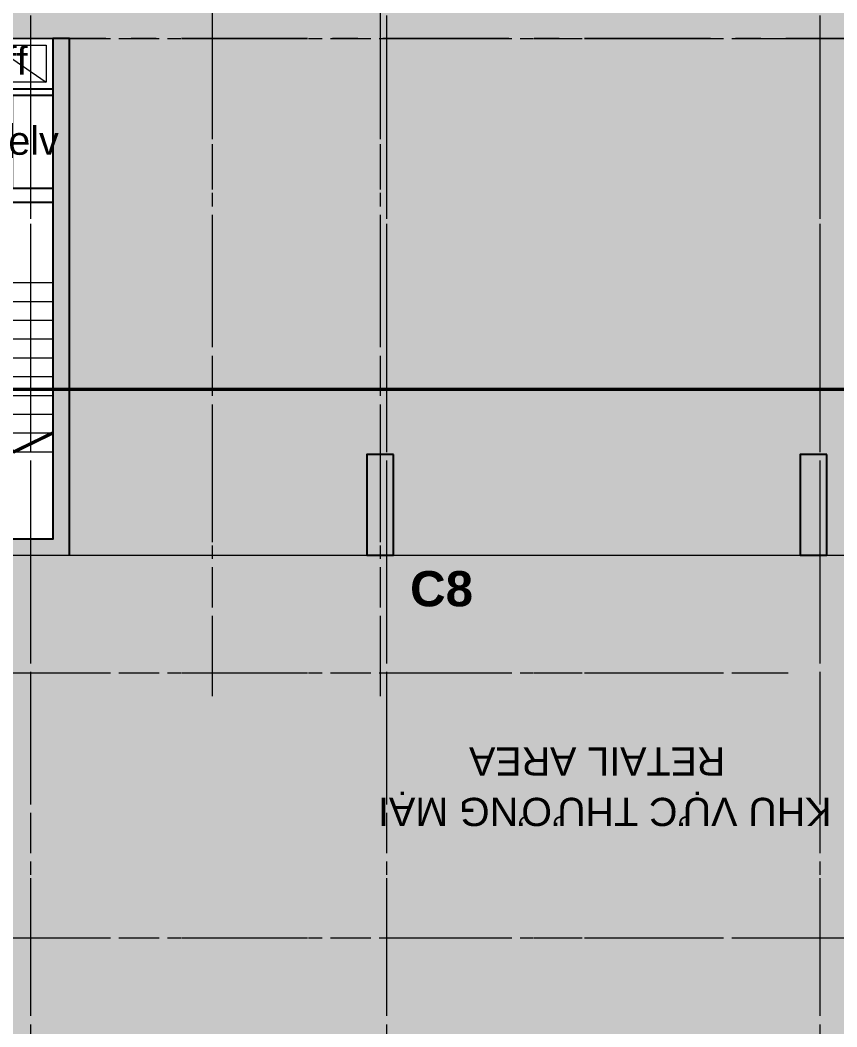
# Model space of a CAD drawing. Header units: millimetres. Extents: x -100356 to 314685, y 446 to 1273965.
# Drawn here: x 45830 to 57989, y 607181 to 622176 of the extents above; entities that cross this region are included whole.
import ezdxf
from ezdxf.xclip import XClip

# ---------------------------------------------------------------- set-up
doc = ezdxf.new("R2010")
doc.units = ezdxf.units.MM
doc.header["$XCLIPFRAME"] = 2
for name, pattern in [('20180221 BF$0$Core - tb$0$HIDDEN', [0.375, 0.25, -0.125]), ('CENTER', [2, 1.25, -0.25, 0.25, -0.25]), ('CENTER2', [28.574999999999996, 19.05, -3.174999999999999, 3.174999999999999, -3.174999999999999]), ('Core - tb$0$HIDDEN', [0.375, 0.25, -0.125]), ('gf$0$CENTER2', [28.574999999999996, 19.05, -3.174999999999999, 3.174999999999999, -3.174999999999999]), ('gf$0$Kume - Grid Line', [10.5, 5.999999999999999, -1.25, 2, -1.25]), ('Kume - Grid Line', [10.5, 5.999999999999999, -1.25, 2, -1.25])]:
    doc.linetypes.add(name, pattern=pattern)
for name, color, linetype, lineweight in [('20180330-Ascent Plaza-TP-Ban ve so bo$0$KÍNH', 150, 'Continuous', 9), ('@ color hatch', 7, 'Continuous', 13), ('@LOUVER', 35, 'Continuous', 13), ('A-_ANOT----_D', 7, 'Continuous', 5), ('A.Axis', 251, 'CENTER2', 13), ('A.Concrete', 7, 'Continuous', 25), ('A1 - dp$0$TUONG 2', 2, 'Continuous', 25), ('Core - tb$0$1-thaythuong', 9, 'Continuous', 13), ('Core - tb$0$A.Concrete', 7, 'Continuous', 25), ('Core - tb$0$A.Thin', 8, 'Continuous', 13), ('Core - tb$0$A.Wall', 2, 'Continuous', 25), ('gf$0$A.Axis', 251, 'gf$0$CENTER2', 13), ('Hatch-wall', 251, 'Continuous', 5), ('LC.HA', 250, 'Continuous', 9), ('LGI', 250, 'CENTER', 9), ('luoicot', 30, 'Continuous', 13), ('setback', 1, 'Continuous', 13), ('TEXT', 6, 'Continuous', 20), ('Text 35', 250, 'Continuous', 15), ('TXT', 1, 'Continuous', 25)]:
    doc.layers.add(name, color=color, linetype=linetype, lineweight=lineweight)
doc.layers.add('STR', color=7, linetype='Continuous')
doc.styles.add('ARIAL', font='Font - TrueType - Arial Bold.ttf')
doc.styles.add('VnArial', font='Font - TrueType - Arial.ttf')

# ---------------------------------------------------------------- blocks, each defined once
blk = doc.blocks.new('X-GRID')
at = {"layer": 'LGI', "ltscale": 1500}
for p, q in [((-25499.99999999988, 49486.83894699794), (-25500, -7272.6262176158)), ((-19049.99999999977, 49486.83894699792), (-19049.99999999988, -7272.626217615814)), ((-13749.99999999977, 49486.83894699792), (-13749.99999999988, -7272.626217615829)), ((5008.778208642208, 24500.00148243189), (-57318.59826279094, 24500.00148243203)), ((-18950, -7272.626217615822), (-18950, 20900.00001149947)), ((-16450, -7272.626217615829), (-16450, 20900.00001149945)), ((5008.778208642208, 20550.00148243189), (-25023.159862431, 20550.00148243194)), ((5008.778208642092, 11099.99999999999), (-57318.59826279094, 11100.00000000015))]:
    blk.add_line(p, q, dxfattribs=at)
blk = doc.blocks.new('A$C60262ED2')
at = {"layer": 'LC.HA'}
h = blk.add_hatch(color=256, dxfattribs=at)
h.dxf.hatch_style = 1
h.paths.add_polyline_path([(26558.79040779045, 34184.06874957168), (26158.79040779045, 34184.06874957168), (26158.79040779045, 32684.06874957168), (26558.79040779045, 32684.06874957168)])
h = blk.add_hatch(color=256, dxfattribs=at)
h.dxf.hatch_style = 1
h.paths.add_polyline_path([(33008.80061917554, 34184.06874957168), (32608.80061917554, 34184.06874957168), (32608.80061917554, 32684.06874957168), (33008.80061917554, 32684.06874957168)])
at = {"layer": 'STR', "ltscale": 1000, "elevation": 6.732036296520924e-05}
for points in [[(26558.79040779045, 34184.06874957168), (26158.79040779045, 34184.06874957168), (26158.79040779045, 32684.06874957168), (26558.79040779045, 32684.06874957168)], [(33008.80061917554, 34184.06874957168), (32608.80061917554, 34184.06874957168), (32608.80061917554, 32684.06874957168), (33008.80061917554, 32684.06874957168)]]:
    blk.add_lwpolyline(points, close=True, dxfattribs=at)
at = {"rotation": 180}
blk.add_blockref('X-GRID', (7408.778555928438, 51484.01189456624, 6.706806565628017e-05), dxfattribs=at)
at = {"layer": 'Text 35', "ltscale": 1000, "style": 'ARIAL'}
blk.add_text('C8', height=525, dxfattribs=at).set_placement((26803.26252901217, 31923.58777909703, 6.732036296520924e-05))
blk = doc.blocks.new('column')
at = {"layer": 'luoicot', "ltscale": 0.5}
blk.add_blockref('A$C60262ED2', (-47108.64113252342, -40383.94843114301, -6.68157683473537e-05), dxfattribs=at)
blk = doc.blocks.new('grid tower')
at = {"layer": 'A.Axis', "linetype": 'Kume - Grid Line', "lineweight": 9, "ltscale": 100}
for p, q in [((16899.79834466649, 38386.77397704031), (16899.79834466637, -18372.69118757348)), ((23349.7983446666, 38386.77397704025), (23349.79834466649, -18372.69118757348)), ((28649.7983446666, 38386.77397704025), (28649.79834466649, -18372.69118757348)), ((48341.18399926659, 13399.9365124742), (-14918.79991812457, 13399.93651247438)), ((23449.79834466637, -18372.69118757348), (23449.79834466637, 9799.935041541816)), ((25949.79834466637, -18372.69118757348), (25949.79834466637, 9799.935041541816)), ((48341.18399926659, 9449.936512474203), (17376.63848223537, 9449.936512474262)), ((48341.18399926648, -0.06496995768975466), (-14918.79991812457, -0.06496995751513168))]:
    blk.add_line(p, q, dxfattribs=at)
blk = doc.blocks.new('new core')
at = {"layer": 'Hatch-wall', "ltscale": 0.5}
h = blk.add_hatch(color=256, dxfattribs=at)
h.dxf.hatch_style = 1
h.paths.add_polyline_path([(-22374.9986287487, -7699.875181937939), (-22374.99882419407, 0.0952758394414559), (-22624.99882419431, 0.0952758394414559), (-22624.99862874893, -7454.875181937939), (-25124.99862874893, -7454.875181937939), (-25324.99862874893, -7454.875181937939), (-25324.99862874893, -7699.875181937939), (-25124.99862874893, -7699.875181937939)])
at = {"layer": '@LOUVER', "ltscale": 0.5, "elevation": -1.009189272984143e-06}
for points in [[(-22624.99879443907, 0.09527583938324824), (-22624.99879443907, -749.9047241606168), (-23624.99879443907, -749.9047241606168), (-23624.99879443907, 0.09527583938324824)], [(-22724.99879443907, -99.90472416061675), (-22724.99879443907, -649.9047241606168), (-23524.99879443907, -649.9047241606168), (-23524.99879443907, -99.90472416061675)], [(-22624.99880191003, -849.9047241606168), (-23224.99880191003, -849.9047241606168), (-23224.99880191003, -2234.872600893257), (-22624.99876560061, -2234.872585163161)]]:
    blk.add_lwpolyline(points, close=True, dxfattribs=at)
blk.add_lwpolyline([(-23524.99879443907, -99.90472416061675), (-22724.99879443907, -649.9047241606168)], dxfattribs=at)
at = {"layer": 'A1 - dp$0$TUONG 2', "ltscale": 0.5, "elevation": -1.009189272984143e-06}
blk.add_lwpolyline([(-22624.99879443907, -849.9047241606168), (-23724.99879443907, -849.9047241606168), (-23724.99879443907, -150.0925360398833), (-25124.99879837659, -150.0925360398833), (-25124.99879837659, 0.09527583938324824), (-23624.99879443907, 0.09527583938324824), (-23624.99879443907, -749.9047241606168), (-22624.99879443907, -749.9047241606168)], dxfattribs=at)
at = {"layer": 'Core - tb$0$1-thaythuong'}
for p, q in [((-25124.99882419431, -3634.872600893257, -7.568919640550567e-07), (-22624.99882419431, -3634.872600893257, -7.568919640550567e-07)), ((-23774.99882419431, -3914.872600893257, -7.568919640550567e-07), (-22624.99882419431, -3914.872600893257, -7.568919640550567e-07)), ((-23774.99882419431, -4194.872600893257, -7.568919640550567e-07), (-22624.99882419431, -4194.872600893257, -7.568919640550567e-07)), ((-23774.99882419431, -4474.872600893257, -7.568919640550567e-07), (-22624.99882419431, -4474.872600893257, -7.568919640550567e-07)), ((-23774.99882419431, -4754.872600893257, -7.568919640550567e-07), (-22624.99882419431, -4754.872600893257, -7.568919640550567e-07)), ((-23774.99882419431, -5034.872600893257, -7.568919640550567e-07), (-22624.99882419431, -5034.872600893257, -7.568919640550567e-07)), ((-23774.99882419431, -5314.872600893257, -7.568919640550567e-07), (-22624.99882419431, -5314.872600893257, -7.568919640550567e-07)), ((-23774.99882419431, -5594.872600893257, -7.568919640550567e-07), (-22624.99882419431, -5594.872600893257, -7.568919640550567e-07)), ((-23774.99882419431, -5874.872600893257, -7.568919640550567e-07), (-22624.99882419431, -5874.872600893257, -7.568919640550567e-07)), ((-23920.9015980002, -6154.872600893257, -7.568919640550567e-07), (-22624.99882419431, -6154.872600893257, -7.568919640550567e-07))]:
    blk.add_line(p, q, dxfattribs=at)
at = {"layer": 'Core - tb$0$A.Concrete', "ltscale": 0.5, "elevation": -1.009189272984143e-06}
blk.add_lwpolyline([(-22374.9986287487, -7699.875181937939), (-22374.99882419407, 0.09527583938324824), (-22624.99882419431, 0.09527583938324824), (-22624.99862874893, -7454.875181937939), (-25124.99862874893, -7454.875181937939), (-25124.99862874893, -7454.875181937939), (-25324.99862874893, -7454.875181937939), (-25324.99862874893, -7699.875181937939), (-25124.99862874893, -7699.875181937939), (-22374.9986287487, -7699.875181937939)], dxfattribs=at)
at = {"layer": 'Core - tb$0$A.Thin', "linetype": 'Core - tb$0$HIDDEN', "ltscale": 100}
blk.add_line((-22624.99882419431, -2234.872600893257, -7.568919640550567e-07), (-22624.99882419431, -150.0925360398833, -1.009189272984143e-06), dxfattribs=at)
at = {"layer": 'Core - tb$0$A.Thin', "ltscale": 0.5, "const_width": 50, "elevation": -7.568919640550838e-07}
blk.add_lwpolyline([(-23770.9015980002, -5874.872600893257), (-23199.99882419431, -6154.872600893257), (-22624.99882419431, -5874.872600893257)], dxfattribs=at)
at = {"layer": 'Core - tb$0$A.Wall', "ltscale": 0.5}
for points, elevation in [([(-22624.99882419431, -1050.079966996098), (-22624.99882419431, -2234.872600893257)], -1.009189272984143e-06), ([(-22374.99882419407, -5204.872600893257), (-22374.99882419407, -1145.080305514974)], -1.009189272984143e-06), ([(-22624.99882419431, -2234.872600893257), (-25124.99882419431, -2234.872600893257)], -7.568919640550838e-07), ([(-25124.99882419431, -2434.872600893257), (-22624.99882419431, -2434.872600893257)], -7.568919640550838e-07)]:
    blk.add_lwpolyline(points, dxfattribs=dict(at, elevation=elevation))
at = {"layer": 'TEXT', "style": 'VnArial'}
for s, p in [('ff', (-23326.75720356574, -539.8143020486459)), ('elv', (-23285.91655871691, -1731.158248669934, 1.927739150276152e-06))]:
    blk.add_text(s, height=420, dxfattribs=at).set_placement(p)
blk = doc.blocks.new('Core f1-f4')
at = {"layer": 'setback'}
ref = blk.add_blockref('new core', (0, 0), dxfattribs=at)
XClip(ref).set_block_clipping_path([(-5470.00000966934, -11971.18369290381), (0, -11971.18369290381), (0, 568.8059415846947), (-26542.664700966852, 1294.7131433426985), (-26542.664700966852, -7697.462902203202), (-5475.4640937626245, -7697.462902203202)])
blk = doc.blocks.new('SECTION SYMBOL 2')
at = {"layer": 'TXT', "linetype": '20180221 BF$0$Core - tb$0$HIDDEN', "ltscale": 300, "const_width": 50, "elevation": -6.835362139881934e-05}
blk.add_lwpolyline([(76548.48422347303, -10458.68539390172), (-5470.140178640315, -10458.68539390172), (-5470.140178640315, -5227.792374822719), (-37733.1129112466, -5227.792393400334)], dxfattribs=at)
blk = doc.blocks.new('gf$0$grid tower-gf')
at = {"layer": 'gf$0$A.Axis', "linetype": 'gf$0$Kume - Grid Line', "lineweight": 9, "ltscale": 100}
for p, q in [((48341.18399926659, 13399.9365124742), (-14918.79991812457, 13399.93651247438)), ((48341.18399926648, -0.06496995770430658), (-14918.79991812457, -0.06496995747147594))]:
    blk.add_line(p, q, dxfattribs=at)

msp = doc.modelspace()

# ---------------------------------------------------------------- hatches: boundary and pattern name
at = {"layer": '@ color hatch'}
h = msp.add_hatch(color=31, dxfattribs=at)
edge = h.paths.add_edge_path()
edge.add_line((42290.88621328968, 633001.907779489), (42290.89626850583, 632800.403222901))
edge.add_line((42290.89626850583, 632800.403222901), (38141.05388964584, 632804.9332219281))
edge.add_line((38141.05388964584, 632804.9332219281), (38141.05387459689, 630304.9805965057))
edge.add_line((38141.05387459689, 630304.9805965057), (39541.05388964578, 630304.980589282))
edge.add_line((39541.05388964578, 630304.9805892821), (39541.05388964578, 625904.8579966691))
edge.add_line((39541.05388964578, 625904.857996669), (38141.05067841772, 625905.3022372304))
edge.add_line((38141.05067841772, 625905.3022372304), (38141.05706501321, 621702.7685733796))
edge.add_line((38141.05706501321, 621702.7685733796), (32440.7174275121, 621701.9330072587))
edge.add_line((32440.7174275121, 621701.9330072587), (32441.05502198764, 612501.9673089563))
edge.add_line((32441.05502198764, 612501.9673089563), (42140.72133717313, 612501.9673089636))
edge.add_line((42140.72133717313, 612501.9673089636), (42145.74103645619, 621902.022562211))
edge.add_line((42145.74103645619, 621902.0225622111), (46565.7460508517, 621902.0226190048))
edge.add_line((46565.7460508517, 621902.0226190047), (46565.88247926061, 614202.0520664095))
edge.add_line((46565.88247926061, 614202.0520664095), (42398.07857147493, 614202.0521044338))
edge.add_line((42398.07857147493, 614202.0521044338), (42398.07446563034, 612501.9585937202))
edge.add_line((42398.07446563034, 612501.9585937202), (43815.88247926038, 612501.9551696149))
edge.add_line((43815.88247926038, 612501.9551696149), (43815.88247926038, 608655.0786345177))
edge.add_line((43815.88247926038, 608655.0786345177), (43815.88247926038, 607251.9743066258))
edge.add_line((43815.88247926038, 607251.9743066259), (43815.88247926038, 602001.9934436369))
edge.add_line((43815.88247926038, 602001.9934436368), (41335.46807794237, 602002.0866619493))
edge.add_line((41335.46807794237, 602002.0866619494), (41339.87811137776, 590801.9983739201))
edge.add_line((41339.87811137776, 590801.9983739201), (81540.32361269678, 590804.8725945767))
edge.add_line((81540.32361269677, 590804.8725945766), (81540.4587051182, 596954.9345214635))
edge.add_line((81540.4587051182, 596954.9345214635), (81540.95082716095, 596955.0074717753))
edge.add_line((81540.95082716095, 596955.0074717753), (81540.9097446078, 605606.2612832524))
edge.add_line((81540.9097446078, 605606.2612832524), (136487.6417811537, 612188.0749170718))
edge.add_line((136487.6417811537, 612188.0749170717), (134542.2522998185, 628433.5803568949))
edge.add_line((134542.2522998185, 628433.5803568949), (131695.3520649422, 627410.7592974561))
edge.add_line((131695.3520649422, 627410.7592974561), (132214.610162929, 623057.0087802709))
edge.add_line((132214.610162929, 623057.0087802708), (126157.907791224, 622331.504555205))
edge.add_line((126157.9077912239, 622331.504555205), (125805.3526970749, 625294.6277520886))
edge.add_line((125805.3526970749, 625294.6277520886), (118785.2505894278, 622772.478156838))
edge.add_line((118785.2505894278, 622772.478156838), (118790.5155857705, 622729.0833229843))
edge.add_line((118790.5155857705, 622729.0833229844), (105873.9306569203, 621172.8445129478))
edge.add_line((105873.9306569203, 621172.8445129477), (105254.3056330929, 626336.6585942938))
edge.add_line((105254.3056330929, 626336.6585942939), (101939.3507578438, 625470.5283395597))
edge.add_line((101939.3507578438, 625470.5283395596), (102648.9627270495, 622756.7156000326))
edge.add_line((102648.9627270495, 622756.7156000326), (90071.82136088306, 619468.0205616527))
edge.add_line((90071.82136088306, 619468.0205616527), (89361.58719169574, 622184.2146576225))
edge.add_line((89361.58719169574, 622184.2146576225), (87992.11876649752, 621826.4004246676))
edge.add_arc((86677.59327016228, 626857.5059412995), 5199.999999999945, 187.9645856006331, 284.64287089675076, ccw=False)
edge.add_line((81527.75297887779, 626136.9887837925), (81224.4287856724, 628304.9748410505))
edge.add_line((81224.4287856724, 628304.9748410505), (79894.90492910413, 628304.9748410505))
edge.add_line((79894.90492910413, 628304.9748410505), (79894.90492910413, 633005.0166571476))
edge.add_line((79894.90492910413, 633005.0166571476), (42290.88621328968, 633001.907779489))
h.paths.add_polyline_path([(62190.74487504514, 621901.8623247725), (68940.74487504507, 621901.9272850606), (68940.74487504647, 605683.7679942824), (64840.7060422931, 605683.7679942823), (64840.7060422931, 607183.767994286), (63470.88109834003, 607180.7435934679), (63470.74486537574, 613071.9183832882), (63540.74360264499, 613071.9183832882), (63540.87940785329, 619301.9575922533), (62190.75747299485, 619302.0639591608)], flags=16)

# ---------------------------------------------------------------- block references
at = {"layer": '20180330-Ascent Plaza-TP-Ban ve so bo$0$KÍNH', "rotation": 180}
msp.add_blockref('gf$0$grid tower-gf', (74640.6822360503, 621904.886713639, 6.56603587163886e-05), dxfattribs=at)
at = {"layer": 'A-_ANOT----_D', "rotation": 180}
msp.add_blockref('grid tower', (74640.7499635319, 621904.95168719, 6.83895810388007e-05), dxfattribs=at)
at = {"layer": 'A.Concrete'}
for p in [(71940.74880138306, 621904.9455439823, 6.889417565665839e-05), (71940.75032117548, 621905.0166535266, 6.83895810388007e-05)]:
    msp.add_blockref('column', p, dxfattribs=at)
at = {"layer": 'A1 - dp$0$TUONG 2'}
msp.add_blockref('Core f1-f4', (68940.8811080093, 621901.9272863717, 6.734584422720054e-05), dxfattribs=at)
at = {"layer": 'TEXT'}
msp.add_blockref('SECTION SYMBOL 2', (68942.82480874732, 621905.0166771644, 6.83895810388007e-05), dxfattribs=at)

# ---------------------------------------------------------------- texts
at = {"layer": 'TEXT', "style": 'VnArial'}
for s, p in [('RETAIL AREA', (56328.56215203465, 611343.5320570573, 0.0001349185045013384)), ('KHU VỰC THƯƠNG MẠI', (57911.1791336169, 610592.5369627668, 0.0001349185045013384))]:
    msp.add_text(s, height=420, rotation=180, dxfattribs=at).set_placement(p)

doc.saveas('drawing.dxf')
